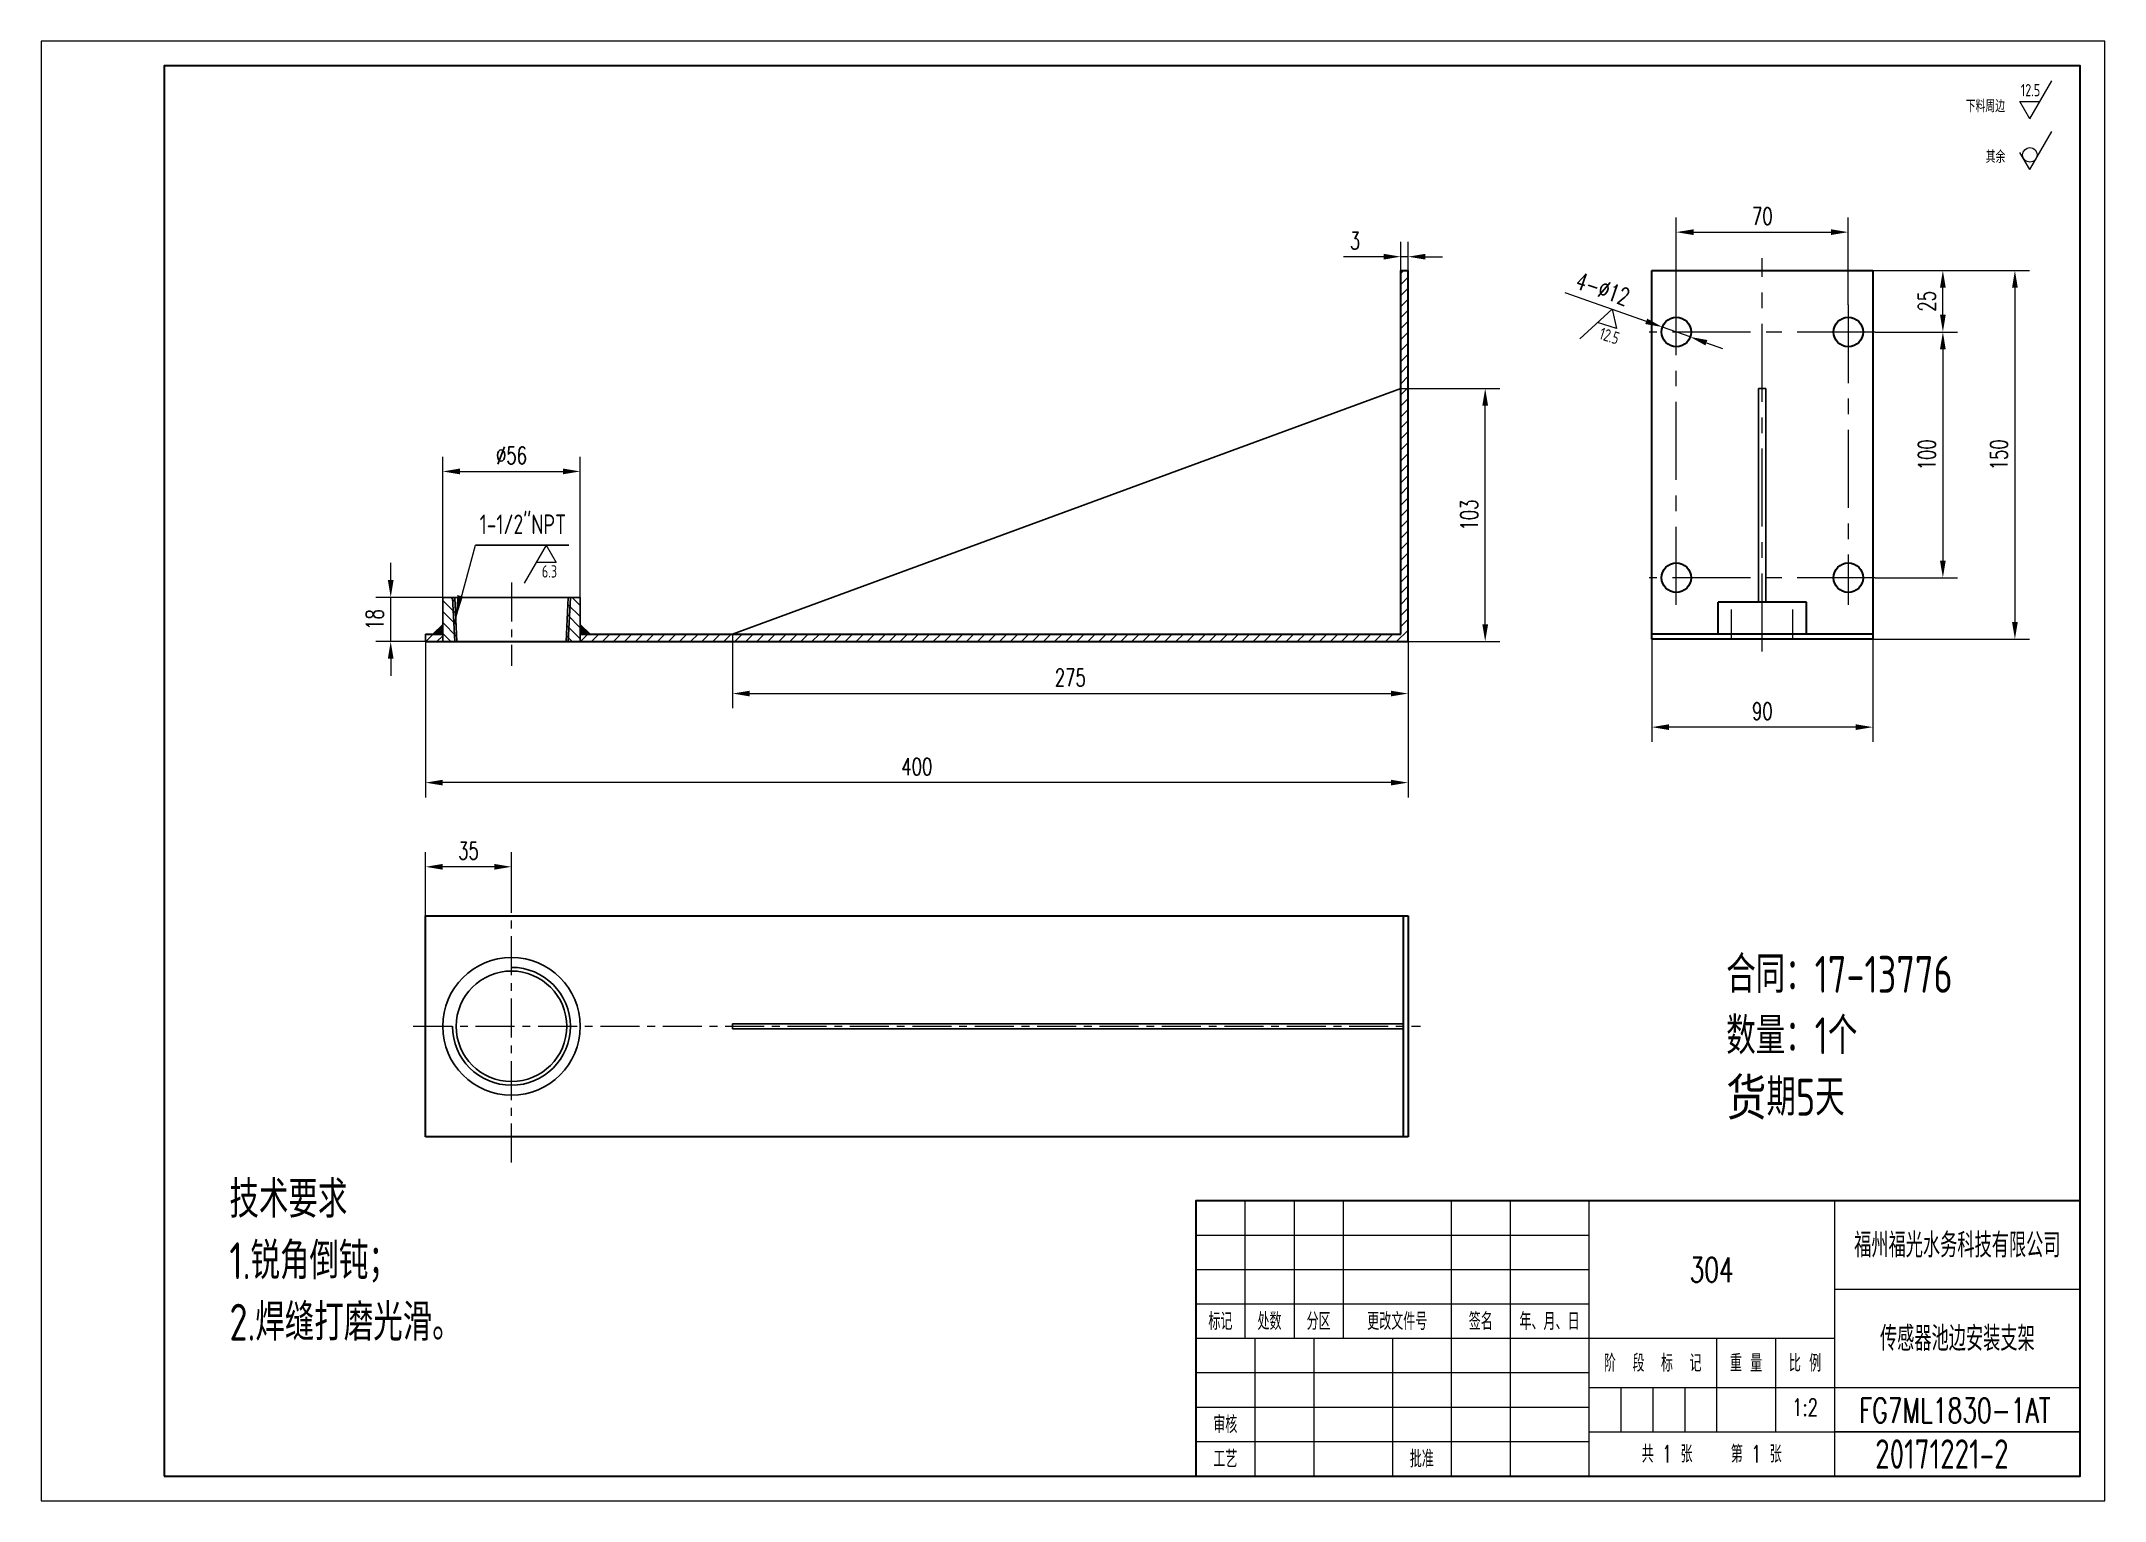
# Model space of a CAD drawing. Header units: millimetres. Extents: x 0 to 840, y 0 to 594.
import ezdxf
from ezdxf.enums import TextEntityAlignment as Align

# ---------------------------------------------------------------- set-up
doc = ezdxf.new("R2010")
doc.units = ezdxf.units.MM
doc.linetypes.add('ACAD_ISO02W100', pattern=[15, 12, -3])
doc.linetypes.add('CENTER', pattern=[50.8, 31.75, -6.35, 6.35, -6.35])
doc.layers.add('5剖面线层', color=2, linetype='Continuous')
doc.layers.add('6文字层', color=3, linetype='Continuous')
for name, color, linetype, lineweight in [('中心线', 1, 'CENTER', 15), ('粗实线', 7, 'Continuous', 30), ('细实线', 3, 'Continuous', 15), ('虚线', 2, 'ACAD_ISO02W100', 15)]:
    doc.layers.add(name, color=color, linetype=linetype, lineweight=lineweight)
doc.styles.add('PC_TEXTSTYLE', font='isocp.shx', dxfattribs={"width": 0.8, "bigfont": 'hzfs.shx'})
doc.styles.add('机械工程图样式', font='simplex.shx', dxfattribs={"width": 0.7, "height": 3.5, "bigfont": 'hztxt.shx'})
doc.styles.add('样式 1', font='simplex.shx', dxfattribs={"width": 0.7, "height": 7, "bigfont": 'hztxt.shx'})
doc.dimstyles.new('机械工程图', dxfattribs={"dimtxt": 3.5, "dimasz": 7, "dimexe": 6, "dimexo": 0, "dimgap": 3, "dimtad": 1, "dimdec": 3, "dimdsep": 46, "dimtxsty": '样式 1', "dimcen": 0, "dimclrd": 256, "dimclre": 256, "dimadec": 0, "dimazin": 2, "dimtfac": 1, "dimtdec": 3, "dimtmove": 0, "dimatfit": 3, "dimfxl": 0, "dimtolj": 1, "dimtzin": 0, "dimlwd": -1, "dimlwe": -1, "dimarcsym": 0})

# ---------------------------------------------------------------- blocks, each defined once
blk = doc.blocks.new('标题栏')
at = {"layer": '粗实线'}
blk.add_lwpolyline([(-180, 0), (0, 0), (0, 56), (-180, 56)], close=True, dxfattribs=at)
at = {"layer": '细实线'}
for p, q in [((-170, 56), (-170, 28)), ((-160, 56), (-160, 28)), ((-150, 56), (-150, 28)), ((-128, 56), (-128, 0)), ((-116, 56), (-116, 0)), ((-100, 56), (-100, 0)), ((-50, 56), (-50, 0)), ((-100, 49), (-180, 49)), ((-100, 42), (-180, 42)), ((0, 38), (-50, 38)), ((-100, 35), (-180, 35)), ((-50, 28), (-180, 28)), ((-168, 28), (-168, 0)), ((-156, 28), (-156, 0)), ((-140, 28), (-140, 0)), ((-74, 28), (-74, 9)), ((-62, 28), (-62, 9)), ((-100, 21), (-180, 21)), ((0, 18), (-100, 18)), ((-93.5, 18), (-93.5, 9)), ((-87, 18), (-87, 9)), ((-80.5, 18), (-80.5, 9)), ((-100, 14), (-180, 14)), ((-100, 9), (-50, 9)), ((-100, 7), (-180, 7))]:
    blk.add_line(p, q, dxfattribs=at)
at = {"layer": '细实线', "style": '机械工程图样式', "width": 0.7}
for s, p in [('标记', (-175, 31.5)), ('处数', (-165, 31.49)), ('更改文件号', (-139, 31.5)), ('签名', (-122, 31.5)), ('年、月、日', (-108, 31.5)), ('分区', (-155, 31.5)), ('阶  段  标  记', (-87, 23)), ('重 量', (-68, 23)), ('比 例', (-56, 23)), ('审核', (-174, 10.5)), ('工艺', (-174, 3.5)), ('批准', (-134, 3.5))]:
    blk.add_text(s, height=3.5, dxfattribs=at).set_placement(p, align=Align.MIDDLE_CENTER)
for tag, height, p in [('单位名称', 5, (-25, 47)), ('材料标记', 5, (-75, 42)), ('图样名称', 5, (-25, 28)), ('重量', 3.5, (-68, 14)), ('比例', 3.5, (-56, 14)), ('图样代号', 5, (-25, 9)), ('共张第张', 3.5, (-75, 4.51))]:
    blk.add_attdef(tag, text='', height=height, dxfattribs=at).set_placement(p, align=Align.MIDDLE_CENTER)
blk = doc.blocks.new('*D2')
at = {"layer": 'Defpoints', "color": 0, "transparency": 16777216}
for p in [(156.41, 350.67), (556.41, 350.67), (156.41, 292.27)]:
    blk.add_point(p, dxfattribs=at)
at = {"layer": '细实线', "transparency": 16777216}
for p, q in [((156.41, 350.67), (156.41, 286.27)), ((556.41, 350.67), (556.41, 286.27)), ((549.41, 292.27), (163.41, 292.27))]:
    blk.add_line(p, q, dxfattribs=at)
for points in [[(163.41, 293.44), (163.41, 291.11), (156.41, 292.27)], [(549.41, 293.44), (549.41, 291.11), (556.41, 292.27)]]:
    blk.add_solid(points, dxfattribs=at)
at = {"layer": '细实线', "color": 0, "transparency": 16777216, "insert": (356.41, 298.77), "char_height": 7, "attachment_point": 5, "style": '样式 1'}
blk.add_mtext('\\A1;400', dxfattribs=at)
blk = doc.blocks.new('*D3')
at = {"layer": 'Defpoints', "color": 0, "transparency": 16777216}
for p in [(655.6, 350.67), (745.6, 350.67), (655.6, 314.85)]:
    blk.add_point(p, dxfattribs=at)
at = {"layer": '细实线', "transparency": 16777216}
for p, q in [((655.6, 350.67), (655.6, 308.85)), ((745.6, 350.67), (745.6, 308.85)), ((738.6, 314.85), (662.6, 314.85))]:
    blk.add_line(p, q, dxfattribs=at)
for points in [[(662.6, 316.02), (662.6, 313.68), (655.6, 314.85)], [(738.6, 316.02), (738.6, 313.68), (745.6, 314.85)]]:
    blk.add_solid(points, dxfattribs=at)
at = {"layer": '细实线', "color": 0, "transparency": 16777216, "insert": (700.6, 321.35), "char_height": 7, "attachment_point": 5, "style": '样式 1'}
blk.add_mtext('\\A1;90', dxfattribs=at)
blk = doc.blocks.new('*D4')
at = {"layer": 'Defpoints', "color": 0, "transparency": 16777216}
for p in [(745.6, 500.67), (745.6, 350.67), (803.44, 350.67)]:
    blk.add_point(p, dxfattribs=at)
at = {"layer": '细实线', "transparency": 16777216}
for p, q in [((745.6, 500.67), (809.44, 500.67)), ((803.44, 493.67), (803.44, 357.67)), ((745.6, 350.67), (809.44, 350.67))]:
    blk.add_line(p, q, dxfattribs=at)
for points in [[(802.27, 493.67), (804.61, 493.67), (803.44, 500.67)], [(802.27, 357.67), (804.61, 357.67), (803.44, 350.67)]]:
    blk.add_solid(points, dxfattribs=at)
at = {"layer": '细实线', "color": 0, "transparency": 16777216, "insert": (796.94, 425.67), "char_height": 7, "attachment_point": 5, "rotation": 90, "style": '样式 1'}
blk.add_mtext('\\A1;150', dxfattribs=at)
blk = doc.blocks.new('*D5')
at = {"layer": 'Defpoints', "color": 0, "transparency": 16777216}
for p in [(746.6, 500.67), (774.11, 500.67), (746.6, 475.67)]:
    blk.add_point(p, dxfattribs=at)
at = {"layer": '细实线', "transparency": 16777216}
for p, q in [((746.6, 500.67), (780.11, 500.67)), ((774.11, 482.67), (774.11, 493.67)), ((746.6, 475.67), (780.11, 475.67))]:
    blk.add_line(p, q, dxfattribs=at)
for points in [[(772.94, 493.67), (775.27, 493.67), (774.11, 500.67)], [(772.94, 482.67), (775.27, 482.67), (774.11, 475.67)]]:
    blk.add_solid(points, dxfattribs=at)
at = {"layer": '细实线', "color": 0, "transparency": 16777216, "insert": (767.61, 488.17), "char_height": 7, "attachment_point": 5, "rotation": 90, "style": '样式 1'}
blk.add_mtext('\\A1;25', dxfattribs=at)
blk = doc.blocks.new('*D6')
at = {"layer": 'Defpoints', "color": 0, "transparency": 16777216}
for p in [(746.6, 475.67), (746.6, 375.67), (774.11, 375.67)]:
    blk.add_point(p, dxfattribs=at)
at = {"layer": '细实线', "transparency": 16777216}
for p, q in [((746.6, 475.67), (780.11, 475.67)), ((774.11, 468.67), (774.11, 382.67)), ((746.6, 375.67), (780.11, 375.67))]:
    blk.add_line(p, q, dxfattribs=at)
for points in [[(772.94, 468.67), (775.27, 468.67), (774.11, 475.67)], [(772.94, 382.67), (775.27, 382.67), (774.11, 375.67)]]:
    blk.add_solid(points, dxfattribs=at)
at = {"layer": '细实线', "color": 0, "transparency": 16777216, "insert": (767.61, 425.67), "char_height": 7, "attachment_point": 5, "rotation": 90, "style": '样式 1'}
blk.add_mtext('\\A1;100', dxfattribs=at)
blk = doc.blocks.new('*D7')
at = {"layer": 'Defpoints', "color": 0}
for p in [(659.94, 477.68), (671.25, 473.66)]:
    blk.add_point(p, dxfattribs=at)
at = {"layer": '细实线'}
for p, q in [((620.21, 491.79), (653.35, 480.02)), ((671.25, 473.66), (659.94, 477.68)), ((677.85, 471.31), (684.44, 468.97))]:
    blk.add_line(p, q, dxfattribs=at)
for points in [[(652.96, 478.92), (653.74, 481.12), (659.94, 477.68)], [(678.24, 472.41), (677.46, 470.21), (671.25, 473.66)]]:
    blk.add_solid(points, dxfattribs=at)
at = {"layer": '细实线', "color": 0, "insert": (635.66, 493.2), "char_height": 7, "attachment_point": 5, "rotation": 340.43845, "style": '样式 1'}
blk.add_mtext('\\A1;4-∅12', dxfattribs=at)
blk = doc.blocks.new('*D8')
at = {"layer": 'Defpoints', "color": 0, "transparency": 16777216}
for p in [(553.41, 506.33), (553.41, 500.67), (556.41, 500.67)]:
    blk.add_point(p, dxfattribs=at)
at = {"layer": '细实线', "transparency": 16777216}
for p, q in [((546.41, 506.33), (530.15, 506.33)), ((553.41, 500.67), (553.41, 512.33)), ((556.41, 506.33), (553.41, 506.33)), ((556.41, 500.67), (556.41, 512.33)), ((563.41, 506.33), (570.41, 506.33))]:
    blk.add_line(p, q, dxfattribs=at)
for points in [[(546.41, 507.49), (546.41, 505.16), (553.41, 506.33)], [(563.41, 507.49), (563.41, 505.16), (556.41, 506.33)]]:
    blk.add_solid(points, dxfattribs=at)
at = {"layer": '细实线', "color": 0, "transparency": 16777216, "insert": (534.78, 512.83), "char_height": 7, "attachment_point": 5, "style": '样式 1'}
blk.add_mtext('\\A1;3', dxfattribs=at)
blk = doc.blocks.new('*D16')
at = {"layer": 'Defpoints', "color": 0, "transparency": 16777216}
for p in [(281.41, 352.67), (556.41, 349.67), (556.41, 328.52)]:
    blk.add_point(p, dxfattribs=at)
at = {"layer": '细实线', "transparency": 16777216}
for p, q in [((281.41, 352.67), (281.41, 322.52)), ((556.41, 349.67), (556.41, 322.52)), ((288.41, 328.52), (549.41, 328.52))]:
    blk.add_line(p, q, dxfattribs=at)
for points in [[(288.41, 329.69), (288.41, 327.36), (281.41, 328.52)], [(549.41, 329.69), (549.41, 327.36), (556.41, 328.52)]]:
    blk.add_solid(points, dxfattribs=at)
at = {"layer": '细实线', "color": 0, "transparency": 16777216, "insert": (418.91, 335.02), "char_height": 7, "attachment_point": 5, "style": '样式 1'}
blk.add_mtext('\\A1;275', dxfattribs=at)
blk = doc.blocks.new('*D17')
at = {"layer": 'Defpoints', "color": 0, "transparency": 16777216}
for p in [(553.41, 452.67), (587.8, 452.67), (556.41, 349.67)]:
    blk.add_point(p, dxfattribs=at)
at = {"layer": '细实线', "transparency": 16777216}
for p, q in [((553.41, 452.67), (593.8, 452.67)), ((587.8, 356.67), (587.8, 445.67)), ((556.41, 349.67), (593.8, 349.67))]:
    blk.add_line(p, q, dxfattribs=at)
for points in [[(586.63, 445.67), (588.97, 445.67), (587.8, 452.67)], [(586.63, 356.67), (588.97, 356.67), (587.8, 349.67)]]:
    blk.add_solid(points, dxfattribs=at)
at = {"layer": '细实线', "color": 0, "transparency": 16777216, "insert": (581.3, 401.17), "char_height": 7, "attachment_point": 5, "rotation": 90, "style": '样式 1'}
blk.add_mtext('\\A1;103', dxfattribs=at)
blk = doc.blocks.new('*D18')
at = {"layer": 'Defpoints', "color": 0, "transparency": 16777216}
for p in [(735.6, 516.32), (665.6, 486.67), (735.6, 486.67)]:
    blk.add_point(p, dxfattribs=at)
at = {"layer": '细实线', "transparency": 16777216}
for p, q in [((665.6, 486.67), (665.6, 522.32)), ((735.6, 486.67), (735.6, 522.32)), ((672.6, 516.32), (728.6, 516.32))]:
    blk.add_line(p, q, dxfattribs=at)
for points in [[(672.6, 517.48), (672.6, 515.15), (665.6, 516.32)], [(728.6, 517.48), (728.6, 515.15), (735.6, 516.32)]]:
    blk.add_solid(points, dxfattribs=at)
at = {"layer": '细实线', "color": 0, "transparency": 16777216, "insert": (700.6, 522.82), "char_height": 7, "attachment_point": 5, "style": '样式 1'}
blk.add_mtext('\\A1;70', dxfattribs=at)
blk = doc.blocks.new('*D19')
at = {"layer": 'Defpoints', "color": 0, "transparency": 16777216}
for p in [(142.25, 367.67), (163.41, 367.67), (156.41, 349.67)]:
    blk.add_point(p, dxfattribs=at)
at = {"layer": '细实线', "transparency": 16777216}
for p, q in [((142.25, 374.67), (142.25, 381.67)), ((163.41, 367.67), (136.25, 367.67)), ((142.25, 349.67), (142.25, 367.67)), ((156.41, 349.67), (136.25, 349.67)), ((142.25, 342.67), (142.25, 335.67))]:
    blk.add_line(p, q, dxfattribs=at)
for points in [[(141.08, 374.67), (143.42, 374.67), (142.25, 367.67)], [(141.08, 342.67), (143.42, 342.67), (142.25, 349.67)]]:
    blk.add_solid(points, dxfattribs=at)
at = {"layer": '细实线', "color": 0, "transparency": 16777216, "insert": (135.75, 358.67), "char_height": 7, "attachment_point": 5, "rotation": 90, "style": '样式 1'}
blk.add_mtext('\\A1;18', dxfattribs=at)
blk = doc.blocks.new('*D20')
at = {"layer": 'Defpoints', "color": 0}
for p in [(219.41, 418.93), (163.41, 367.67), (219.41, 367.67)]:
    blk.add_point(p, dxfattribs=at)
at = {"layer": '细实线'}
for p, q in [((163.41, 367.67), (163.41, 424.93)), ((219.41, 367.67), (219.41, 424.93)), ((170.41, 418.93), (212.41, 418.93))]:
    blk.add_line(p, q, dxfattribs=at)
for points in [[(170.41, 420.1), (170.41, 417.76), (163.41, 418.93)], [(212.41, 417.76), (212.41, 420.1), (219.41, 418.93)]]:
    blk.add_solid(points, dxfattribs=at)
at = {"layer": '细实线', "color": 0, "insert": (191.41, 425.43), "char_height": 7, "attachment_point": 5, "style": '样式 1'}
blk.add_mtext('\\A1;{%%c56}{}{{\\H0.7x;}{}}', dxfattribs=at)
blk = doc.blocks.new('*D21')
at = {"layer": 'Defpoints', "color": 0, "transparency": 16777216}
for p in [(156.41, 258), (191.41, 248.49), (156.41, 238.08)]:
    blk.add_point(p, dxfattribs=at)
at = {"layer": '细实线', "transparency": 16777216}
for p, q in [((156.41, 238.08), (156.41, 264)), ((191.41, 248.49), (191.41, 264)), ((184.41, 258), (163.41, 258))]:
    blk.add_line(p, q, dxfattribs=at)
for points in [[(163.41, 259.17), (163.41, 256.84), (156.41, 258)], [(184.41, 259.17), (184.41, 256.84), (191.41, 258)]]:
    blk.add_solid(points, dxfattribs=at)
at = {"layer": '细实线', "color": 0, "transparency": 16777216, "insert": (173.91, 264.5), "char_height": 7, "attachment_point": 5, "style": '样式 1'}
blk.add_mtext('\\A1;35', dxfattribs=at)

msp = doc.modelspace()

# ---------------------------------------------------------------- hatches: boundary and pattern name
at = {"layer": '5剖面线层'}
h = msp.add_hatch(dxfattribs=at)
h.set_pattern_fill('ANSI31', color=256, style=0)
h.paths.add_polyline_path([(163.4147, 349.6666), (163.4147, 352.6666), (156.4147, 352.6666), (156.4147, 349.6666)])
h.paths.add_polyline_path([(556.4147, 349.6666), (556.4147, 500.6666), (553.4147, 500.6666), (553.4147, 352.6666), (219.4147, 352.6666), (219.4147, 349.6666)])
h = msp.add_hatch(dxfattribs=at)
h.set_pattern_fill('ANSI31', color=256, angle=90, style=0)
h.paths.add_polyline_path([(163.4147, 349.6666), (168.2897, 349.6666), (167.4147, 367.6666), (163.4147, 367.6666)])
h.paths.add_polyline_path([(219.4147, 367.6666), (215.4147, 367.6666), (214.5397, 349.6666), (219.4147, 349.6666)])
h.paths.add_polyline_path([(215.4147, 367.6666), (214.5397, 367.6666), (213.6647, 349.6666), (214.5397, 349.6666)])
h.paths.add_polyline_path([(168.2897, 349.6666), (169.1647, 349.6666), (168.2897, 367.6666), (167.4147, 367.6666)])
for points in [[(163.4147, 356.6666), (163.4147, 352.6666), (159.4147, 352.6666)], [(219.4147, 356.6666), (219.4147, 352.6666), (223.4147, 352.6666)]]:
    msp.add_hatch(color=256, dxfattribs=at).paths.add_polyline_path(points)

# ---------------------------------------------------------------- linework, layer by layer
for p, q in [((281.4147, 352.6666), (553.4147, 452.6666)), ((699.0985, 452.6666), (702.0985, 452.6666)), ((699.0985, 452.6666), (699.0985, 365.6666)), ((702.0985, 452.6666), (702.0985, 365.6666)), ((163.4147, 367.6666), (219.4147, 367.6666)), ((163.4147, 367.6666), (163.4147, 349.6666)), ((169.1647, 349.6666), (168.2897, 367.6666)), ((213.6647, 349.6666), (214.5397, 367.6666)), ((219.4147, 367.6666), (219.4147, 349.6666)), ((159.4147, 352.6666), (163.4147, 356.6666)), ((223.4147, 352.6666), (219.4147, 356.6666)), ((156.4147, 349.6666), (156.4147, 352.6666)), ((168.2897, 349.6666), (214.5397, 349.6666)), ((554.4147, 194.0805), (281.4147, 194.0805)), ((281.4147, 192.0805), (281.4147, 194.0805)), ((554.4147, 192.0805), (281.4147, 192.0805)), ((730, 28), (830, 28))]:
    msp.add_line(p, q)
at = {"color": 4}
msp.add_line((176.7888, 388.9027), (214.7021, 388.9027), dxfattribs=at)
at = {"color": 1}
for p, q in [((168.2897, 349.6666), (167.4147, 367.6666)), ((214.5397, 349.6666), (215.4147, 367.6666))]:
    msp.add_line(p, q, dxfattribs=at)
for radius in [28, 22.5]:
    msp.add_circle((191.4147, 193.0805), radius)
msp.add_arc((191.4147, 193.0805), 24, 180, 90, dxfattribs=at)
at = {"layer": '中心线'}
for p, q in [((700.5985, 345.6666), (700.5985, 505.6666)), ((665.5985, 364.6666), (665.5985, 486.6666)), ((735.5985, 486.6666), (735.5985, 364.6666)), ((746.5985, 475.6666), (654.5985, 475.6666)), ((746.5985, 375.6666), (654.5985, 375.6666))]:
    msp.add_line(p, q, dxfattribs=at)
at = {"layer": '中心线', "ltscale": 0.5}
for p, q in [((191.4147, 373.6942), (191.4147, 339.8673)), ((191.4147, 137.6674), (191.4147, 248.4936)), ((151.4147, 193.0805), (561.4147, 193.0805))]:
    msp.add_line(p, q, dxfattribs=at)
at = {"layer": '粗实线'}
for p, q in [((553.4147, 500.6666), (556.4147, 500.6666)), ((553.4147, 352.6666), (553.4147, 500.6666)), ((556.4147, 349.6666), (556.4147, 500.6666)), ((655.5985, 350.6666), (655.5985, 500.6666)), ((655.5985, 500.6666), (745.5985, 500.6666)), ((745.5985, 500.6666), (745.5985, 350.6666)), ((718.5985, 365.6666), (682.5985, 365.6666)), ((682.5985, 352.6666), (682.5985, 365.6666)), ((718.5985, 352.6666), (718.5985, 365.6666)), ((156.4147, 352.6666), (163.4147, 352.6666)), ((156.4147, 349.6666), (556.4147, 349.6666)), ((219.4147, 352.6666), (553.4147, 352.6666)), ((745.5985, 352.6666), (655.5985, 352.6666)), ((745.5985, 350.6666), (655.5985, 350.6666)), ((156.4147, 238.0805), (556.4147, 238.0805)), ((156.4147, 148.0805), (156.4147, 238.0805)), ((554.4147, 238.0805), (554.4147, 148.0805)), ((556.4147, 238.0805), (556.4147, 148.0805)), ((556.4147, 148.0805), (156.4147, 148.0805))]:
    msp.add_line(p, q, dxfattribs=at)
msp.add_lwpolyline([(50, 10), (830, 10), (830, 584), (50, 584)], close=True, dxfattribs=at)
for centre in [(665.5985, 475.6666), (735.5985, 475.6666), (665.5985, 375.6666), (735.5985, 375.6666)]:
    msp.add_circle(centre, 6, dxfattribs=at)
at = {"layer": '细实线'}
for p, q in [((809.4986, 562.4491), (818.45, 577.9533)), ((809.4986, 562.4491), (805.4571, 569.4491)), ((805.4571, 569.4491), (813.54, 569.4491)), ((809.4986, 541.7893), (818.45, 557.2935)), ((809.4986, 541.7893), (805.4571, 548.7893)), ((639.523, 484.9319), (626.3058, 472.8566)), ((641.2608, 477.038), (633.5556, 479.48)), ((639.523, 484.9319), (641.2608, 477.038)), ((205.5636, 388.9027), (196.6122, 373.3985)), ((205.5636, 388.9027), (209.605, 381.9027)), ((209.605, 381.9027), (201.5221, 381.9027))]:
    msp.add_line(p, q, dxfattribs=at)
msp.add_lwpolyline([(0, 0), (840, 0), (840, 594), (0, 594)], close=True, dxfattribs=at)
msp.add_lwpolyline([(168.1737, 357.275), (176.7888, 388.9027)], dxfattribs=at)
msp.add_circle((809.5286, 547.7506), 2.9707, dxfattribs=at)
msp.add_solid([(171.621, 368.0101), (168.6454, 358.5675), (169.3707, 368.6269)], dxfattribs=at)
at = {"layer": '虚线'}
for p, q in [((688.0985, 350.6666), (688.0985, 365.6666)), ((713.0985, 350.6666), (713.0985, 365.6666))]:
    msp.add_line(p, q, dxfattribs=at)

# ---------------------------------------------------------------- block references
ref = msp.add_blockref('标题栏', (830, 10), dxfattribs=dict(at, xscale=2, yscale=2, zscale=2))
ref.add_attrib('材料标记', '304', dxfattribs={"layer": '细实线', "height": 10, "style": '机械工程图样式', "width": 0.7}).set_placement((680, 94), align=Align.MIDDLE_CENTER)
ref.add_attrib('单位名称', '福州福光水务科技有限公司', dxfattribs={"layer": '细实线', "height": 10, "style": '机械工程图样式', "width": 0.7}).set_placement((780, 104), align=Align.MIDDLE_CENTER)
ref.add_attrib('图样名称', '传感器池边安装支架', dxfattribs={"layer": '细实线', "height": 10, "style": '机械工程图样式', "width": 0.7}).set_placement((780, 66), align=Align.MIDDLE_CENTER)
ref.add_attrib('图样代号', 'FG7ML1830-1AT', dxfattribs={"layer": '细实线', "height": 10, "style": '机械工程图样式', "width": 0.7}).set_placement((778.9907, 36.7601), align=Align.MIDDLE_CENTER)
ref.add_attrib('比例', '1:2', dxfattribs={"layer": '细实线', "height": 7, "style": '机械工程图样式', "width": 0.7}).set_placement((718, 38), align=Align.MIDDLE_CENTER)
ref.add_attrib('共张第张', '共 1 张    第 1 张', dxfattribs={"layer": '细实线', "height": 7, "style": '机械工程图样式', "width": 0.7}).set_placement((680, 19.0171), align=Align.MIDDLE_CENTER)

# ---------------------------------------------------------------- texts
at = {"color": 3, "style": 'PC_TEXTSTYLE', "width": 0.8}
msp.add_text('1-1/2"NPT', height=8, dxfattribs=at).set_placement((178.4572, 393.4027))
at = {"color": 3, "attachment_point": 1, "style": 'PC_TEXTSTYLE'}
for s, width, insert, char_height in [('12.5', 6.972407, (805.8304, 576.6104), 5), ('6.3', 6.972407, (203.7908, 380.7261), 5), ('技术要求\\P1.锐角倒钝；\\P2.焊缝打磨光滑。', 173.338611, (76.6007, 130.1758), 15)]:
    msp.add_mtext_dynamic_manual_height_columns(s, width=width, gutter_width=25, heights=[0], dxfattribs=dict(at, insert=insert, char_height=char_height))
at = {"color": 3, "insert": (635.3628, 477.673), "char_height": 5, "attachment_point": 1, "rotation": 342.4150054, "style": 'PC_TEXTSTYLE'}
msp.add_mtext_dynamic_manual_height_columns('12.5', width=6.972407, gutter_width=25, heights=[0], dxfattribs=at)
at = {"attachment_point": 1, "style": 'PC_TEXTSTYLE'}
for s, insert, char_height, width in [('合同：17-13776\\P数量：1个\\P{\\fSimSun|b0|i0|c134|p2;货}期5天', (685.9233, 221.7372), 15, 179.022994), ('20171221-2', (746.5452, 24.9976), 12, 106.677419)]:
    msp.add_mtext(s, dxfattribs=dict(at, insert=insert, char_height=char_height, width=width))
at = {"layer": '6文字层', "char_height": 5, "attachment_point": 1, "style": 'PC_TEXTSTYLE'}
for s, insert in [('下料周边', (783.4041, 570.1293)), ('其余', (791.5551, 549.4695))]:
    msp.add_mtext_dynamic_manual_height_columns(s, width=38.831922, gutter_width=25, heights=[0], dxfattribs=dict(at, insert=insert))

# ---------------------------------------------------------------- dimensions: what is measured, and where the dimension line sits
at = {"layer": '细实线'}
for base, p1, p2, picture, middle in [((735.5985, 516.3163), (665.5985, 486.6666), (735.5985, 486.6666), '*D18', (700.5985, 522.8163)), ((553.4147, 506.3257), (556.4147, 500.6666), (553.4147, 500.6666), '*D8', (534.7813, 512.8257)), ((156.4147, 292.2733), (556.4147, 350.6666), (156.4147, 350.6666), '*D2', (356.4147, 298.7733)), ((556.4147, 328.5244), (281.4147, 352.6666), (556.4147, 349.6666), '*D16', (418.9147, 335.0244)), ((655.5985, 314.8508), (745.5985, 350.6666), (655.5985, 350.6666), '*D3', (700.5985, 321.3508)), ((156.4147, 258.0029), (191.4147, 248.4936), (156.4147, 238.0805), '*D21', (173.9147, 264.5029))]:
    dim = msp.add_linear_dim(base=base, p1=p1, p2=p2, dimstyle='机械工程图', dxfattribs=at)
    dim.commit()
    dim.dimension.update_dxf_attribs({"geometry": picture, "text_midpoint": middle})
dim = msp.add_diameter_dim_2p(p1=(671.2522, 473.6577), p2=(659.9448, 477.6755), text='4-<>', dimstyle='机械工程图', dxfattribs=at)
dim.commit()
dim.dimension.update_dxf_attribs({"geometry": '*D7', "text_midpoint": (635.6587, 493.2032)})
for base, p1, p2, picture, middle in [((803.441, 350.6666), (745.5985, 500.6666), (745.5985, 350.6666), '*D4', (796.941, 425.6666)), ((774.1066, 500.6666), (746.5985, 475.6666), (746.5985, 500.6666), '*D5', (767.6066, 488.1666)), ((774.1066, 375.6666), (746.5985, 475.6666), (746.5985, 375.6666), '*D6', (767.6066, 425.6666)), ((587.801, 452.6666), (556.4147, 349.6666), (553.4147, 452.6666), '*D17', (581.301, 401.1666)), ((142.2488, 367.6666), (156.4147, 349.6666), (163.4147, 367.6666), '*D19', (135.7488, 358.6666))]:
    dim = msp.add_linear_dim(base=base, p1=p1, p2=p2, angle=90, dimstyle='机械工程图', dxfattribs=at)
    dim.commit()
    dim.dimension.update_dxf_attribs({"geometry": picture, "text_midpoint": middle})
dim = msp.add_linear_dim(base=(219.4147, 418.9296), p1=(163.4147, 367.6666), p2=(219.4147, 367.6666), text='{%%c<>}{}{{\\H0.7x;}{}}', dimstyle='机械工程图', dxfattribs=at)
dim.commit()
dim.dimension.update_dxf_attribs({"geometry": '*D20', "text_midpoint": (191.4147, 425.4296)})

doc.saveas('drawing.dxf')
